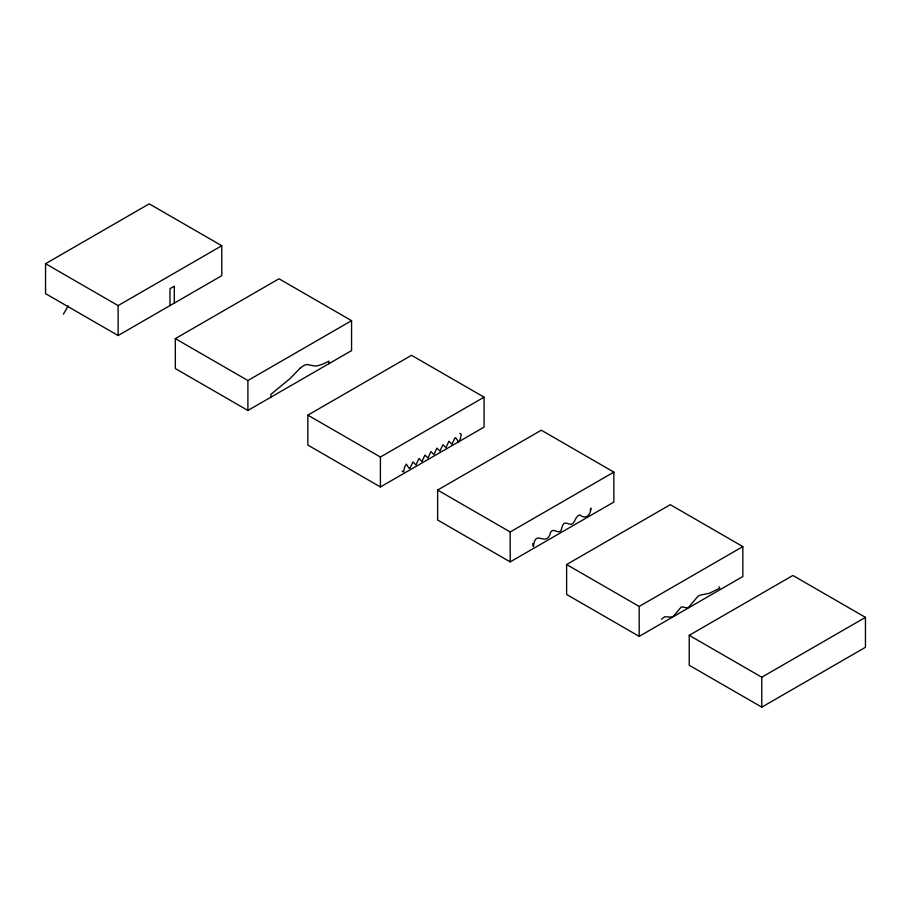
<?xml version="1.0" encoding="UTF-8"?>
<svg xmlns="http://www.w3.org/2000/svg" width="911" height="911" viewBox="0 0 911 911"><rect width="100%" height="100%" fill="white"/><g stroke="black" fill="none" stroke-linecap="round" stroke-linejoin="round"><path stroke-width="1.37" d="M590.157 510.217L590.92 508.133C590.818 515.353 585.443 519.805 579.738 514.909C576.139 515.831 575.501 520.352 573.338 522.925C569.307 527.697 564.319 517.448 561.757 528.141C560.163 536.738 553.228 526.478 550.574 532.491C546.042 548.638 535.463 527.628 533.39 546.691L532.639 543.73M63.406 314.17L68.166 305.925M661.466 619.275L664.631 616.758L671.02 617.077L673.4 616.371L681.394 606.806L686.996 607.842L688.602 607.375L697.405 596.921A10.864 6.275 -60 0 1 700.593 595.008L709.35 593.3L719.77 588.187L719.018 586.752M300.152 368.169L294.014 374.501A91.658 52.918 -60 0 1 289.356 379.158L270.954 394.315L270.954 397.15M45.55 263.7L149.222 203.848L221.783 245.742L221.783 275.68L118.123 335.533L45.55 293.638L45.55 263.7L118.123 305.595L221.783 245.742M175.333 338.63L278.994 278.777L351.566 320.672L351.566 350.61L247.894 410.462L175.333 368.568L175.333 338.63L247.894 380.525L351.566 320.672M307.85 415.143L411.51 355.29L484.083 397.185L484.083 427.111L380.411 486.964L307.85 445.069L307.85 415.143L380.411 457.037L484.083 397.185M437.622 490.061L541.293 430.208L613.866 472.114L613.866 502.041L510.194 561.893L437.622 519.999L437.622 490.061L510.194 531.967L613.866 472.114M566.619 564.535L670.291 504.683L742.852 546.589L742.852 576.515L639.192 636.368L566.619 594.473L566.619 564.535L639.192 606.43L742.852 546.589M689.217 635.32L792.877 575.467L865.45 617.362L865.45 647.3L761.778 707.152L689.217 665.258L689.217 635.32L761.778 677.215L865.45 617.362M307.519 364.582L313.475 365.801A24.665 14.234 -60 0 0 317.928 365.687L322.335 364.252A85.019 49.08 -60 0 0 328.905 361.098L328.905 363.694M459.77 433.317L461.285 434.194L460.283 439.034L458.597 442.029L455.716 437.724L454.942 437.918L451.89 444.238L448.952 441.209L445.9 447.654L442.962 444.659L439.911 451.104L436.961 448.121L433.921 454.566L430.971 451.583L427.919 458.028L424.981 455.044L421.93 461.49L418.98 458.495L415.94 464.94L412.99 461.911L409.95 468.231L409.164 468.425L406.283 464.12L404.598 467.115L403.596 471.955L402.081 471.078M761.778 677.215L761.778 707.152M639.192 606.43L639.192 636.368M510.194 531.967L510.194 561.893M380.411 457.037L380.411 486.964M247.894 380.525L247.894 410.462M174.308 303.078L174.308 286.179L169.993 288.673L169.993 305.572M118.123 305.595L118.123 335.533M300.163 368.203A15.1 8.723 -60 0 1 307.542 364.502"/></g></svg>
